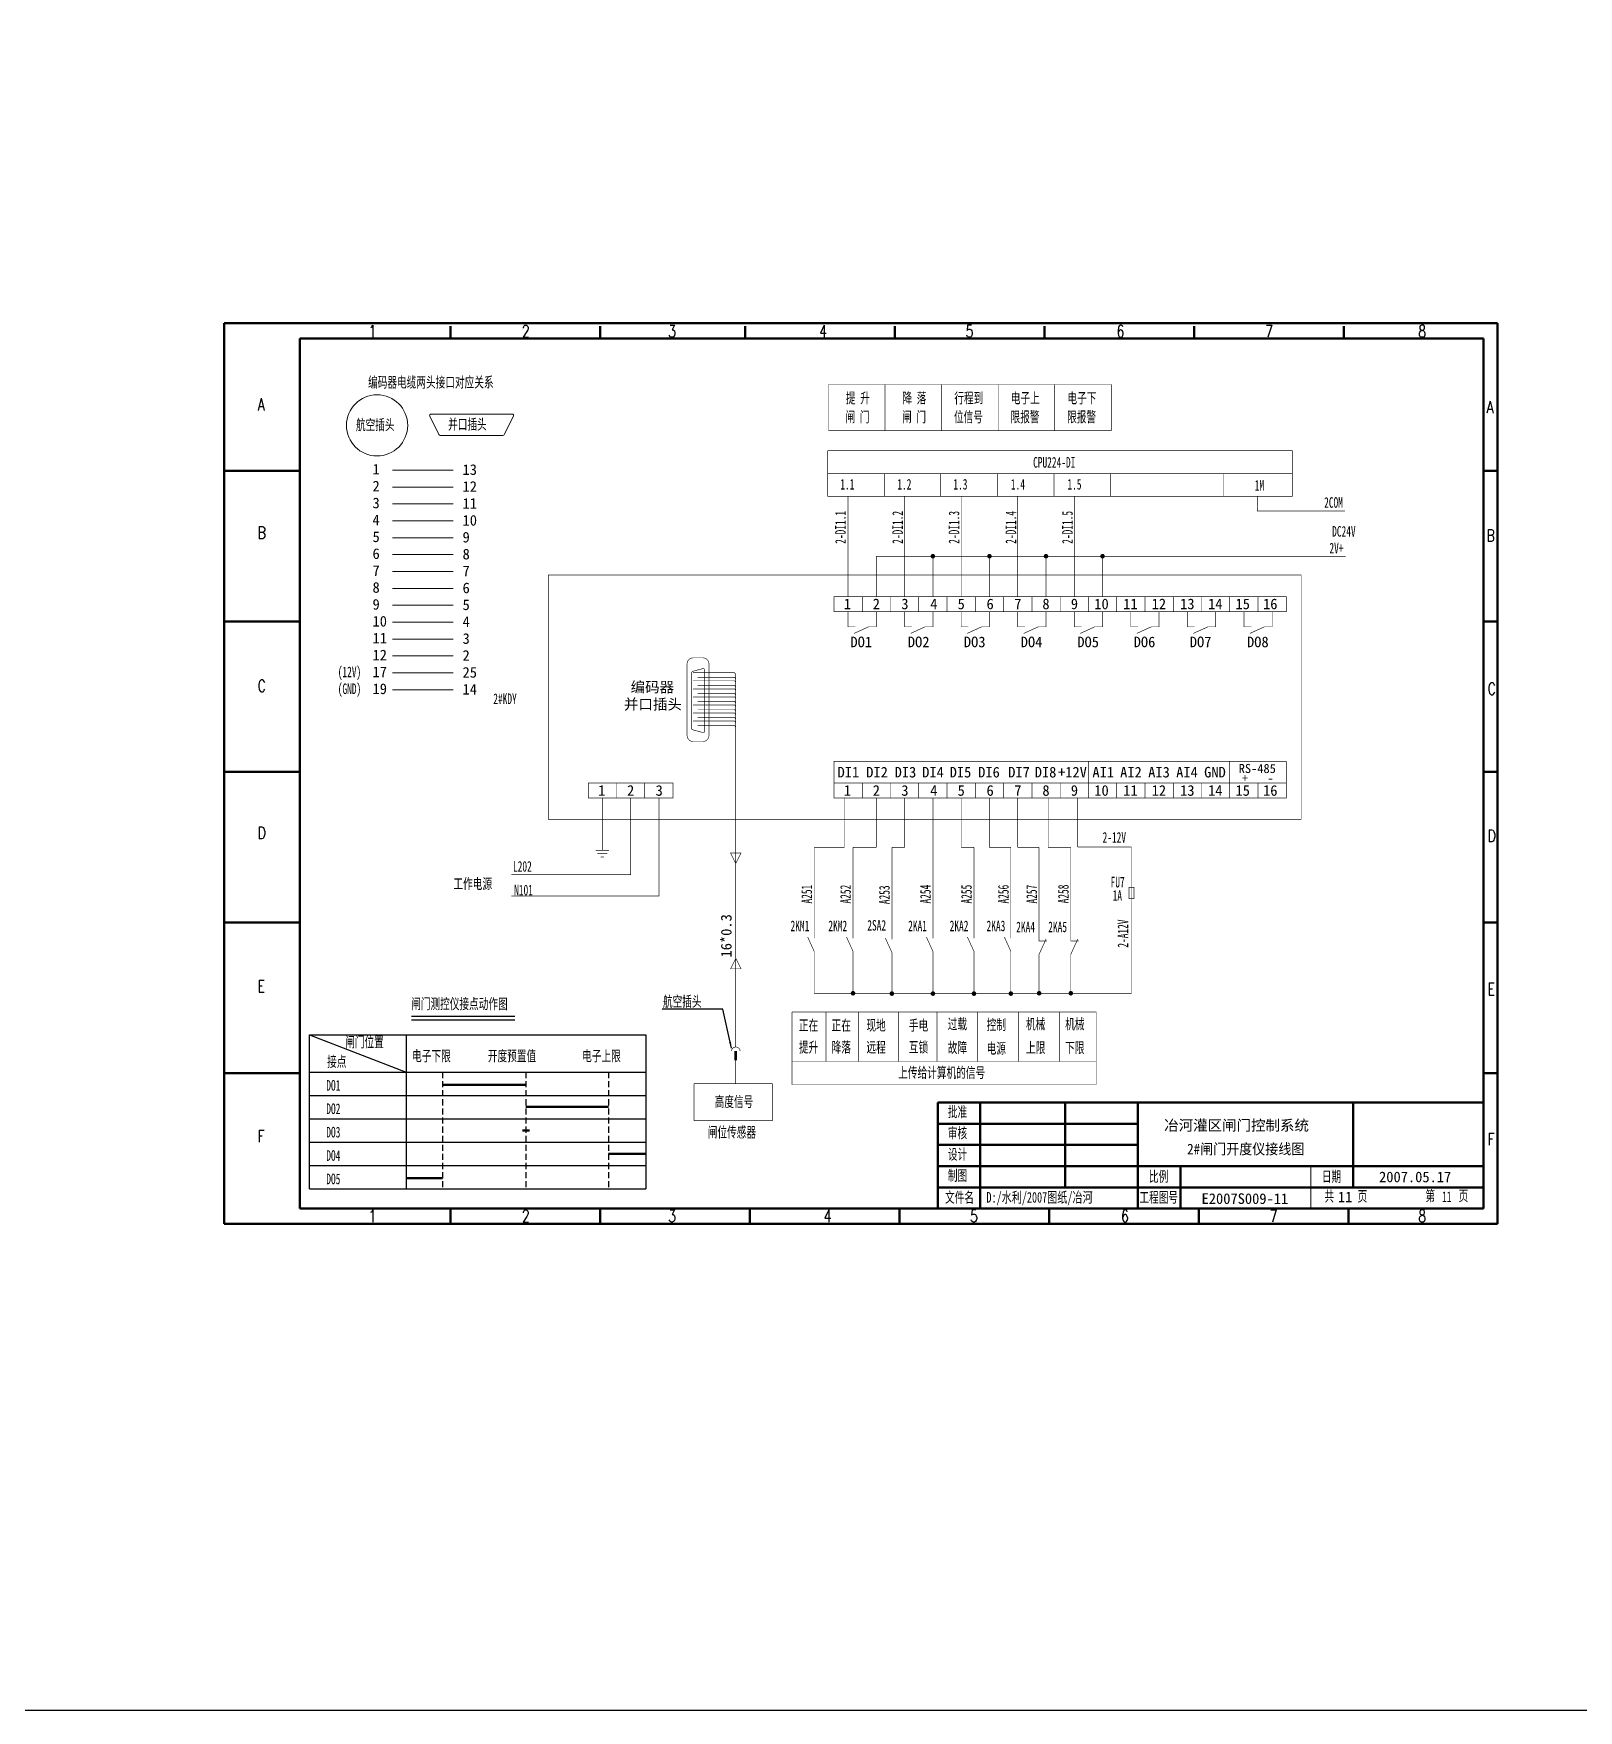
# Model space of a CAD drawing. Header units: millimetres. Extents: x 351 to 10319, y -5939 to 5511.
# Drawn here: x 5284 to 5793, y -4286 to -3733 of the extents above; entities that cross this region are included whole.
import ezdxf
from ezdxf.enums import TextEntityAlignment as Align

# ---------------------------------------------------------------- set-up
doc = ezdxf.new("R2010")
doc.units = ezdxf.units.MM
doc.linetypes.add('DASHED', pattern=[0.75, 0.5, -0.25])
for name, color, linetype in [('40', 7, 'Continuous'), ('41', 7, 'Continuous'), ('DIM', 7, 'Continuous')]:
    doc.layers.add(name, color=color, linetype=linetype)
doc.styles.add('HZ', font='txt.shx', dxfattribs={"width": 0.65, "bigfont": 'hztxt.shx'})
doc.styles.add('song', font='SimSun.ttf', dxfattribs={"width": 0.65})
doc.styles.add('仿宋', font='SIMFANG.TTF', dxfattribs={"width": 0.65})
doc.dimstyles.new('ISO-25', dxfattribs={"dimtxt": 3.5, "dimasz": 2, "dimexe": 1.25, "dimexo": 0.625, "dimtad": 1, "dimtoh": 1, "dimtxsty": 'song', "dimcen": 2.5, "dimadec": 0, "dimazin": 0, "dimtfac": 1, "dimtmove": 0, "dimatfit": 3, "dimfxl": 0, "dimarcsym": 0})

# ---------------------------------------------------------------- blocks, each defined once
blk = doc.blocks.new('动合（常开）触点')
at = {"const_width": 0.202}
for points in [[(-1.09, 2.24), (1.07, -2.52)], [(1.07, 3.97), (1.07, 1.81)], [(1.07, -2.52), (1.07, -4.68)]]:
    blk.add_lwpolyline(points, dxfattribs=at)
at = {"flags": 9}
blk.add_attdef('S', (1.07, 3.97), '', height=0.0000576, dxfattribs=at)
blk = doc.blocks.new('接地')
at = {"const_width": 0.202}
for points in [[(-2.16, 1.08), (2.16, 1.08)], [(-1.62, 0), (1.62, 0)], [(0, 4.32), (0, 1.08)], [(-0.54, -1.08), (0.54, -1.08)]]:
    blk.add_lwpolyline(points, dxfattribs=at)
at = {"flags": 9}
blk.add_attdef('S', (0, 4.32), '', height=0.0000576, dxfattribs=at)
blk = doc.blocks.new('电缆头1')
at = {"const_width": 0.202}
for points in [[(-1.73, 1.44), (1.73, 1.44), (0, -2.02), (-1.73, 1.44)], [(0, 4.32), (0, -4.32)]]:
    blk.add_lwpolyline(points, dxfattribs=at)
at = {"flags": 9}
blk.add_attdef('S', (0, 4.32), '', height=0.0000576, dxfattribs=at)
blk = doc.blocks.new('插头和插座1')
at = {"const_width": 0.202}
blk.add_lwpolyline([(1.01, 1.51, 0.936417), (-1.87, 1.51, 1.067901)], format="xyb", dxfattribs=at)
for points in [[(-0.43, 4.97), (-0.43, 2.86)], [(-0.43, -3.67), (-0.43, -1.51)]]:
    blk.add_lwpolyline(points, dxfattribs=at)
blk.add_solid([(-0.86, 1.51), (0, 1.51), (-0.86, -1.51), (0, -1.51)])
at = {"flags": 9}
blk.add_attdef('S', (-0.43, 4.97), '', height=0.0000576, dxfattribs=at)
blk = doc.blocks.new('熔断器2')
at = {"const_width": 0.202}
for points in [[(-0.86, 1.87), (0.86, 1.87), (0.86, -1.87), (-0.86, -1.87), (-0.86, 1.87)], [(0, 4.32), (0, -4.32)]]:
    blk.add_lwpolyline(points, dxfattribs=at)
at = {"flags": 9}
blk.add_attdef('S', (0, 4.32), '', height=0.0000576, dxfattribs=at)
blk = doc.blocks.new('动断（常闭）触点')
at = {"const_width": 0.202}
for points in [[(-1.15, 3.96), (-1.15, 1.8), (1.44, 1.8)], [(-1.15, -4.68), (-1.15, -2.52), (1.15, 2.52)]]:
    blk.add_lwpolyline(points, dxfattribs=at)
at = {"flags": 9}
blk.add_attdef('S', (-1.15, 3.96), '', height=0.0000576, dxfattribs=at)

msp = doc.modelspace()

# ---------------------------------------------------------------- linework, layer by layer
at = {"color": 0, "lineweight": 50}
for p, q in [((5766.671, -3828.501), (5346.671, -3828.501)), ((5421.307, -3829.468), (5421.307, -3833.473)), ((5470.677, -3829.468), (5470.677, -3833.473)), ((5518.561, -3829.468), (5518.561, -3833.473)), ((5567.931, -3829.468), (5567.931, -3833.473)), ((5617.301, -3829.468), (5617.301, -3833.473)), ((5666.67, -3829.468), (5666.67, -3833.473)), ((5716.04, -3829.468), (5716.04, -3833.473)), ((5371.671, -3877.157), (5346.671, -3877.157)), ((5766.671, -3877.157), (5762.067, -3877.157)), ((5371.671, -3926.819), (5346.671, -3926.819)), ((5766.671, -3926.819), (5762.067, -3926.819)), ((5371.671, -3976.48), (5346.671, -3976.48)), ((5766.233, -3976.48), (5762.067, -3976.48)), ((5371.671, -4026.142), (5346.671, -4026.142)), ((5766.671, -4026.142), (5762.067, -4026.142)), ((5371.671, -4075.803), (5346.671, -4075.803)), ((5766.671, -4075.803), (5762.067, -4075.803)), ((5766.671, -4125.501), (5346.681, -4125.501)), ((5421.307, -4120.503), (5421.307, -4125.464)), ((5470.677, -4120.503), (5470.677, -4125.464)), ((5520.047, -4120.503), (5520.047, -4125.464)), ((5569.417, -4120.503), (5569.417, -4125.464)), ((5618.786, -4120.503), (5618.786, -4125.464)), ((5668.156, -4120.503), (5668.156, -4125.464)), ((5717.526, -4120.503), (5717.526, -4125.464))]:
    msp.add_line(p, q, dxfattribs=at)
at = {"lineweight": 20}
for p, q in [((5414.476, -3859.171), (5417.487, -3865.187)), ((5414.923, -3858.447), (5441.637, -3858.447)), ((5442.084, -3859.171), (5439.074, -3865.187)), ((5438.627, -3865.464), (5417.934, -3865.464)), ((5402.201, -3876.932), (5422.176, -3876.932)), ((5402.201, -3882.504), (5422.176, -3882.504)), ((5402.201, -3888.075), (5422.176, -3888.075)), ((5402.201, -3893.646), (5422.176, -3893.646)), ((5402.201, -3899.218), (5422.176, -3899.218)), ((5402.201, -3904.789), (5422.176, -3904.789)), ((5402.201, -3910.36), (5422.176, -3910.36)), ((5402.201, -3915.932), (5422.176, -3915.932)), ((5402.201, -3921.503), (5422.176, -3921.503)), ((5402.201, -3927.074), (5422.176, -3927.074)), ((5402.201, -3932.646), (5422.176, -3932.646)), ((5402.201, -3938.217), (5422.176, -3938.217)), ((5402.201, -3943.788), (5422.176, -3943.788)), ((5402.201, -3949.36), (5422.176, -3949.36)), ((5705.067, -4106.503), (5705.067, -4120.503))]:
    msp.add_line(p, q, dxfattribs=at)
for p, q in [((5408.464, -4057.014), (5442.583, -4057.014)), ((5408.464, -4058.223), (5442.583, -4058.223)), ((5374.76, -4063.176), (5406.691, -4075.44)), ((5374.76, -4063.176), (5485.703, -4063.176)), ((5374.76, -4114.015), (5374.76, -4063.176)), ((5406.691, -4063.176), (5406.691, -4114.015)), ((5485.703, -4063.176), (5485.703, -4114.015)), ((5374.76, -4075.44), (5485.703, -4075.44)), ((5374.76, -4083.155), (5485.703, -4083.155)), ((5374.76, -4090.87), (5485.703, -4090.87)), ((5374.76, -4098.585), (5485.703, -4098.585)), ((5374.76, -4106.3), (5485.703, -4106.3)), ((5374.76, -4114.015), (5485.703, -4114.015))]:
    msp.add_line(p, q)
at = {"linetype": 'DASHED', "lineweight": 30, "ltscale": 4}
for p, q in [((5418.721, -4075.44), (5418.721, -4114.015)), ((5446.212, -4075.44), (5446.212, -4114.015)), ((5473.433, -4075.44), (5473.433, -4114.015))]:
    msp.add_line(p, q, dxfattribs=at)
at = {"lineweight": 50}
for p, q in [((5418.721, -4079.633), (5446.212, -4079.633)), ((5446.212, -4086.968), (5473.433, -4086.968)), ((5445.029, -4094.727), (5447.363, -4094.727)), ((5473.433, -4102.398), (5485.703, -4102.398)), ((5406.691, -4110.493), (5418.721, -4110.493))]:
    msp.add_line(p, q, dxfattribs=at)
msp.add_lwpolyline([(2031.384, -3179.863), (7052.34, -3179.863), (7052.34, -4286.001), (2031.384, -4286.001)], close=True)
at = {"lineweight": 20, "const_width": 0.2}
for points in [[(5546.014, -3848.677), (5564.667, -3848.677)], [(5546.014, -3848.677), (5546.014, -3863.919)], [(5564.667, -3848.677), (5583.319, -3848.677)], [(5564.667, -3848.677), (5564.667, -3863.919)], [(5564.667, -3848.677), (5564.667, -3863.919)], [(5583.319, -3848.677), (5601.972, -3848.677)], [(5583.319, -3848.677), (5583.319, -3863.919)], [(5583.319, -3848.677), (5583.319, -3863.919)], [(5601.972, -3848.677), (5620.624, -3848.677)], [(5601.972, -3848.677), (5601.972, -3863.919)], [(5601.972, -3848.677), (5601.972, -3863.919)], [(5620.624, -3848.677), (5639.277, -3848.677)], [(5620.624, -3848.677), (5620.624, -3863.919)], [(5620.624, -3848.677), (5620.624, -3863.919)], [(5620.624, -3848.677), (5620.624, -3863.919)], [(5639.277, -3848.677), (5639.277, -3863.919)], [(5639.277, -3848.677), (5639.277, -3863.919)], [(5639.277, -3848.677), (5639.277, -3863.919)], [(5639.277, -3848.677), (5639.277, -3863.919)], [(5546.014, -3863.919), (5564.667, -3863.919)], [(5564.667, -3863.919), (5583.319, -3863.919)], [(5583.319, -3863.919), (5601.972, -3863.919)], [(5601.972, -3863.919), (5620.624, -3863.919)], [(5620.624, -3863.919), (5639.277, -3863.919)], [(5545.738, -3885.606), (5699.014, -3885.606), (5699.014, -3870.55), (5545.738, -3870.55)], [(5545.738, -3885.606), (5545.738, -3870.55)], [(5545.738, -3878.078), (5699.014, -3878.078)], [(5564.391, -3885.606), (5564.391, -3878.078)], [(5583.043, -3885.606), (5583.043, -3878.078)], [(5601.696, -3885.606), (5601.696, -3878.078)], [(5620.348, -3885.606), (5620.348, -3878.078)], [(5639.001, -3885.606), (5639.001, -3878.078)], [(5676.306, -3885.606), (5676.306, -3878.078)], [(5552.464, -3918.623), (5552.464, -3885.606)], [(5571.117, -3918.623), (5571.117, -3885.606)], [(5589.769, -3918.623), (5589.769, -3885.606)], [(5608.422, -3918.623), (5608.422, -3885.606)], [(5687.488, -3885.606), (5687.488, -3890.396), (5716.373, -3890.396)], [(5561.791, -3905.314), (5716.568, -3905.314)], [(5561.791, -3918.623), (5561.791, -3905.314)], [(5580.443, -3918.623), (5580.443, -3905.314)], [(5599.096, -3918.623), (5599.096, -3905.314)], [(5617.748, -3918.623), (5617.748, -3905.314)], [(5636.401, -3918.623), (5636.401, -3905.314)], [(5501.348, -3943.766), (5515.027, -3943.766)], [(5501.348, -3946.421), (5515.027, -3946.421)], [(5502.878, -3945.26), (5515.027, -3945.26)], [(5502.878, -3947.914), (5515.027, -3947.914)], [(5515.027, -3943.766), (5515.425, -3944.269)], [(5515.027, -3945.26), (5515.425, -3945.763)], [(5515.027, -3946.421), (5515.425, -3946.924)], [(5515.027, -3947.914), (5515.425, -3948.417)], [(5515.425, -3944.269), (5515.425, -4028.046)], [(5501.348, -3949.075), (5515.027, -3949.075)], [(5501.348, -3951.73), (5515.027, -3951.73)], [(5501.348, -3954.384), (5515.027, -3954.384)], [(5502.878, -3950.569), (5515.027, -3950.569)], [(5502.878, -3953.224), (5515.027, -3953.224)], [(5515.027, -3949.075), (5515.425, -3949.578)], [(5515.027, -3950.569), (5515.425, -3951.072)], [(5515.027, -3951.73), (5515.425, -3952.233)], [(5515.027, -3953.224), (5515.425, -3953.727)], [(5515.027, -3954.384), (5515.425, -3954.887)], [(5501.348, -3957.039), (5515.027, -3957.039)], [(5501.348, -3959.693), (5515.027, -3959.693)], [(5502.878, -3955.878), (5515.027, -3955.878)], [(5502.878, -3958.533), (5515.027, -3958.533)], [(5515.027, -3955.878), (5515.425, -3956.381)], [(5515.027, -3957.039), (5515.425, -3957.542)], [(5515.027, -3958.533), (5515.425, -3959.036)], [(5515.027, -3959.693), (5515.425, -3960.196)], [(5502.878, -3961.187), (5515.027, -3961.187)], [(5515.027, -3961.187), (5515.425, -3961.69)], [(5547.801, -3980.153), (5547.801, -3972.97), (5697.021, -3972.97)], [(5631.737, -3980.153), (5631.737, -3972.97)], [(5678.369, -3980.153), (5678.369, -3972.97)], [(5697.021, -3980.153), (5697.021, -3972.97)], [(5490.064, -3985.095), (5490.064, -4017.424), (5441.425, -4017.424)], [(5480.738, -3985.095), (5480.738, -4010.309), (5441.435, -4010.309)], [(5471.411, -3985.095), (5471.411, -3999.116)], [(5551.28, -3985.095), (5551.28, -4001.323)], [(5561.791, -3985.095), (5561.791, -4001.323)], [(5571.117, -3985.095), (5571.117, -4001.323)], [(5580.443, -3985.095), (5580.443, -4030.243)], [(5589.769, -3985.095), (5589.769, -4001.323)], [(5599.096, -3985.095), (5599.096, -4001.323)], [(5608.422, -3985.095), (5608.422, -4001.323)], [(5618.455, -3985.095), (5618.455, -4001.323)], [(5645.942, -4001.199), (5645.942, -4049.459), (5541.284, -4049.459)], [(5541.284, -4001.323), (5541.284, -4030.243)], [(5541.284, -4001.323), (5551.28, -4001.323)], [(5554.095, -4001.323), (5561.791, -4001.323)], [(5554.095, -4001.323), (5554.095, -4030.243)], [(5566.906, -4001.323), (5571.117, -4001.323)], [(5566.906, -4001.323), (5566.906, -4028.633)], [(5589.769, -4001.323), (5593.98, -4001.323)], [(5593.98, -4001.323), (5593.98, -4030.243)], [(5599.096, -4001.323), (5606.155, -4001.323)], [(5606.155, -4001.323), (5606.155, -4030.243)], [(5615.481, -4001.323), (5615.481, -4030.243)], [(5625.938, -4001.323), (5625.938, -4030.104)], [(5515.425, -4028.046), (5515.425, -4065.081)], [(5541.284, -4037.805), (5541.284, -4049.583)], [(5554.095, -4037.805), (5554.095, -4049.583)], [(5566.906, -4038.149), (5566.906, -4049.583)], [(5580.443, -4037.805), (5580.443, -4049.583)], [(5593.98, -4037.805), (5593.98, -4049.583)], [(5606.155, -4037.805), (5606.155, -4049.583)], [(5615.481, -4037.805), (5615.481, -4049.583)], [(5625.938, -4037.666), (5625.938, -4049.444)], [(5534, -4055.638), (5534, -4071.969)], [(5545.146, -4055.638), (5545.146, -4071.969)], [(5555.809, -4055.638), (5555.809, -4071.969)], [(5569.068, -4055.638), (5569.068, -4071.969)], [(5581.782, -4055.638), (5581.782, -4071.969)], [(5595.218, -4055.638), (5595.218, -4071.969)], [(5608.633, -4055.638), (5608.633, -4071.969)], [(5622.17, -4055.638), (5622.17, -4071.969)], [(5634.301, -4055.497), (5634.301, -4079.559)], [(5534, -4064.379), (5534, -4071.969), (5634.301, -4071.969)], [(5515.425, -4073.723), (5515.425, -4079.309)], [(5534, -4071.969), (5534, -4079.559), (5634.301, -4079.559)], [(5501.672, -4079.309), (5527.447, -4079.309), (5527.447, -4091.493), (5501.672, -4091.493)]]:
    msp.add_lwpolyline(points, dxfattribs=at)
at = {"lineweight": 9, "const_width": 0.2}
msp.add_lwpolyline([(5627.074, -3918.623), (5627.074, -3885.606)], dxfattribs=at)
at = {"lineweight": 20}
for points, const_width in [([(5580.068, -3905.314, 1), (5580.818, -3905.314, 1)], 0.75), ([(5598.721, -3905.314, 1), (5599.471, -3905.314, 1)], 0.75), ([(5617.373, -3905.314, 1), (5618.123, -3905.314, 1)], 0.75), ([(5636.026, -3905.314, 1), (5636.776, -3905.314, 1)], 0.75), ([(5501.364, -3938.835), (5504.564, -3938.835, -0.4142136), (5506.564, -3940.835), (5506.564, -3964.428, -0.4142136), (5504.564, -3966.428), (5501.364, -3966.428, -0.4142136), (5499.364, -3964.428), (5499.364, -3940.835, -0.4142136)], 0.2), ([(5553.72, -4049.459, 1), (5554.47, -4049.459, 1)], 0.75), ([(5566.531, -4049.583, 1), (5567.281, -4049.583, 1)], 0.75), ([(5580.068, -4049.583, 1), (5580.818, -4049.583, 1)], 0.75), ([(5593.605, -4049.583, 1), (5594.355, -4049.583, 1)], 0.75), ([(5605.78, -4049.583, 1), (5606.53, -4049.583, 1)], 0.75), ([(5615.106, -4049.459, 1), (5615.856, -4049.459, 1)], 0.75), ([(5625.563, -4049.459, 1), (5626.313, -4049.459, 1)], 0.75)]:
    msp.add_lwpolyline(points, format="xyb", close=True, dxfattribs=dict(at, const_width=const_width))
at = {"lineweight": 20, "const_width": 0.2}
for points in [[(5453.58, -3911.516), (5453.58, -3992.136), (5701.923, -3992.136), (5701.923, -3911.516), (5453.58, -3911.516)], [(5547.801, -3918.623), (5557.128, -3918.623), (5557.128, -3923.565), (5547.801, -3923.565), (5547.801, -3918.623)], [(5557.128, -3918.623), (5566.454, -3918.623), (5566.454, -3923.565), (5557.128, -3923.565), (5557.128, -3918.623)], [(5566.454, -3918.623), (5575.78, -3918.623), (5575.78, -3923.565), (5566.454, -3923.565), (5566.454, -3918.623)], [(5575.78, -3918.623), (5585.106, -3918.623), (5585.106, -3923.565), (5575.78, -3923.565), (5575.78, -3918.623)], [(5585.106, -3918.623), (5594.433, -3918.623), (5594.433, -3923.565), (5585.106, -3923.565), (5585.106, -3918.623)], [(5594.433, -3918.623), (5603.759, -3918.623), (5603.759, -3923.565), (5594.433, -3923.565), (5594.433, -3918.623)], [(5603.759, -3918.623), (5613.085, -3918.623), (5613.085, -3923.565), (5603.759, -3923.565), (5603.759, -3918.623)], [(5613.085, -3918.623), (5622.411, -3918.623), (5622.411, -3923.565), (5613.085, -3923.565), (5613.085, -3918.623)], [(5622.411, -3918.623), (5631.737, -3918.623), (5631.737, -3923.565), (5622.411, -3923.565), (5622.411, -3918.623)], [(5631.737, -3918.623), (5641.064, -3918.623), (5641.064, -3923.565), (5631.737, -3923.565), (5631.737, -3918.623)], [(5641.064, -3918.623), (5650.39, -3918.623), (5650.39, -3923.565), (5641.064, -3923.565), (5641.064, -3918.623)], [(5650.39, -3918.623), (5659.716, -3918.623), (5659.716, -3923.565), (5650.39, -3923.565), (5650.39, -3918.623)], [(5659.716, -3918.623), (5669.042, -3918.623), (5669.042, -3923.565), (5659.716, -3923.565), (5659.716, -3918.623)], [(5669.042, -3918.623), (5678.369, -3918.623), (5678.369, -3923.565), (5669.042, -3923.565), (5669.042, -3918.623)], [(5678.369, -3918.623), (5687.695, -3918.623), (5687.695, -3923.565), (5678.369, -3923.565), (5678.369, -3918.623)], [(5687.695, -3918.623), (5697.021, -3918.623), (5697.021, -3923.565), (5687.695, -3923.565), (5687.695, -3918.623)], [(5466.748, -3980.153), (5476.075, -3980.153), (5476.075, -3985.095), (5466.748, -3985.095), (5466.748, -3980.153)], [(5476.075, -3980.153), (5485.401, -3980.153), (5485.401, -3985.095), (5476.075, -3985.095), (5476.075, -3980.153)], [(5485.401, -3980.153), (5494.727, -3980.153), (5494.727, -3985.095), (5485.401, -3985.095), (5485.401, -3980.153)], [(5547.801, -3980.153), (5557.128, -3980.153), (5557.128, -3985.095), (5547.801, -3985.095), (5547.801, -3980.153)], [(5557.128, -3980.153), (5566.454, -3980.153), (5566.454, -3985.095), (5557.128, -3985.095), (5557.128, -3980.153)], [(5566.454, -3980.153), (5575.78, -3980.153), (5575.78, -3985.095), (5566.454, -3985.095), (5566.454, -3980.153)], [(5575.78, -3980.153), (5585.106, -3980.153), (5585.106, -3985.095), (5575.78, -3985.095), (5575.78, -3980.153)], [(5585.106, -3980.153), (5594.433, -3980.153), (5594.433, -3985.095), (5585.106, -3985.095), (5585.106, -3980.153)], [(5594.433, -3980.153), (5603.759, -3980.153), (5603.759, -3985.095), (5594.433, -3985.095), (5594.433, -3980.153)], [(5603.759, -3980.153), (5613.085, -3980.153), (5613.085, -3985.095), (5603.759, -3985.095), (5603.759, -3980.153)], [(5613.085, -3980.153), (5622.411, -3980.153), (5622.411, -3985.095), (5613.085, -3985.095), (5613.085, -3980.153)], [(5622.411, -3980.153), (5631.737, -3980.153), (5631.737, -3985.095), (5622.411, -3985.095), (5622.411, -3980.153)], [(5631.737, -3980.153), (5641.064, -3980.153), (5641.064, -3985.095), (5631.737, -3985.095), (5631.737, -3980.153)], [(5641.064, -3980.153), (5650.39, -3980.153), (5650.39, -3985.095), (5641.064, -3985.095), (5641.064, -3980.153)], [(5650.39, -3980.153), (5659.716, -3980.153), (5659.716, -3985.095), (5650.39, -3985.095), (5650.39, -3980.153)], [(5659.716, -3980.153), (5669.042, -3980.153), (5669.042, -3985.095), (5659.716, -3985.095), (5659.716, -3980.153)], [(5669.042, -3980.153), (5678.369, -3980.153), (5678.369, -3985.095), (5669.042, -3985.095), (5669.042, -3980.153)], [(5678.369, -3980.153), (5687.695, -3980.153), (5687.695, -3985.095), (5678.369, -3985.095), (5678.369, -3980.153)], [(5687.695, -3980.153), (5697.021, -3980.153), (5697.021, -3985.095), (5687.695, -3985.095), (5687.695, -3980.153)]]:
    msp.add_lwpolyline(points, close=True, dxfattribs=at)
at = {"linetype": 'DASHED', "lineweight": 20, "ltscale": 3, "const_width": 0.2}
for points in [[(5552.464, -3923.565), (5552.464, -3928.618)], [(5561.791, -3923.565), (5561.791, -3928.618)], [(5571.117, -3923.565), (5571.117, -3928.618)], [(5580.443, -3923.565), (5580.443, -3928.618)], [(5589.769, -3923.565), (5589.769, -3928.618)], [(5599.096, -3923.565), (5599.096, -3928.618)], [(5608.422, -3923.565), (5608.422, -3928.618)], [(5617.748, -3923.565), (5617.748, -3928.618)], [(5627.074, -3923.565), (5627.074, -3928.618)], [(5636.401, -3923.565), (5636.401, -3928.618)], [(5645.727, -3923.565), (5645.727, -3928.618)], [(5655.053, -3923.565), (5655.053, -3928.618)], [(5664.379, -3923.565), (5664.379, -3928.618)], [(5673.706, -3923.565), (5673.706, -3928.618)], [(5683.032, -3923.565), (5683.032, -3928.618)], [(5692.358, -3923.565), (5692.358, -3928.618)]]:
    msp.add_lwpolyline(points, dxfattribs=at)
at = {"linetype": 'DASHED', "lineweight": 20, "const_width": 0.2}
for points in [[(5552.712, -3928.618), (5552.464, -3928.618)], [(5561.354, -3928.618), (5561.791, -3928.618)], [(5571.364, -3928.618), (5571.117, -3928.618)], [(5580.006, -3928.618), (5580.443, -3928.618)], [(5590.017, -3928.618), (5589.769, -3928.618)], [(5598.659, -3928.618), (5599.096, -3928.618)], [(5608.669, -3928.618), (5608.422, -3928.618)], [(5617.311, -3928.618), (5617.748, -3928.618)], [(5627.322, -3928.618), (5627.074, -3928.618)], [(5635.964, -3928.618), (5636.401, -3928.618)], [(5645.974, -3928.618), (5645.727, -3928.618)], [(5654.616, -3928.618), (5655.053, -3928.618)], [(5664.627, -3928.618), (5664.379, -3928.618)], [(5673.269, -3928.618), (5673.706, -3928.618)], [(5683.279, -3928.618), (5683.032, -3928.618)], [(5691.921, -3928.618), (5692.358, -3928.618)]]:
    msp.add_lwpolyline(points, dxfattribs=at)
at = {"lineweight": 20, "const_width": 0.2}
msp.add_lwpolyline([(5501.218, -3943.283, 0.3394781), (5500.848, -3943.766), (5500.848, -3962.085, 0.3394781), (5501.218, -3962.568), (5504.538, -3963.458, 0.4931188), (5505.168, -3962.975), (5505.168, -3942.877, 0.4931188), (5504.538, -3942.394), (5501.218, -3943.283)], format="xyb", dxfattribs=at)
for points, const_width in [([(5628.189, -3984.972), (5628.189, -4001.199)], 0.2), ([(5608.422, -4001.323), (5615.481, -4001.323)], 0.2), ([(5618.455, -4001.323), (5625.938, -4001.323)], 0.2), ([(5628.189, -4001.199), (5645.942, -4001.199)], 0.2), ([(5566.906, -4029.507), (5566.906, -4028.633)], 0.2), ([(5534, -4055.638), (5634.301, -4055.638)], 0.2), ([(5501.672, -4079.309), (5501.672, -4091.493)], 0.2), ([(5446.212, -4086.968), (5473.433, -4086.968)], 0.5), ([(5445.029, -4094.727), (5447.363, -4094.727)], 0.5), ([(5473.433, -4102.398), (5485.703, -4102.398)], 0.5)]:
    msp.add_lwpolyline(points, dxfattribs=dict(const_width=const_width))
at = {"lineweight": 50, "const_width": 0.5}
for points in [[(5418.721, -4079.633), (5446.212, -4079.633)], [(5406.691, -4110.493), (5418.721, -4110.493)]]:
    msp.add_lwpolyline(points, dxfattribs=at)
at = {"lineweight": 20}
msp.add_circle((5397.108, -3862.166), 10.089, dxfattribs=at)
for centre, start, end in [((5414.923, -3858.947), 90, 206.58241), ((5441.637, -3858.947), 333.41759, 90), ((5417.934, -3864.964), 206.58241, 270), ((5438.627, -3864.964), 270, 333.41759)]:
    msp.add_arc(centre, 0.5, start, end, dxfattribs=at)
at = {"layer": '40', "color": 0, "lineweight": 50}
for p, q in [((5762.067, -3833.51), (5371.671, -3833.51)), ((5762.067, -4120.503), (5762.067, -3833.51)), ((5582.067, -4120.503), (5582.067, -4085.503)), ((5582.067, -4085.503), (5762.067, -4085.503)), ((5596.067, -4120.503), (5596.067, -4085.503)), ((5624.067, -4113.503), (5624.067, -4085.503)), ((5648.067, -4120.503), (5648.067, -4085.503)), ((5719.067, -4113.503), (5719.067, -4085.503)), ((5582.067, -4092.503), (5648.067, -4092.503)), ((5582.067, -4099.503), (5648.067, -4099.503)), ((5582.067, -4106.503), (5762.067, -4106.503)), ((5662.067, -4120.503), (5662.067, -4106.503)), ((5662.067, -4120.503), (5662.067, -4106.503)), ((5719.067, -4113.503), (5719.067, -4106.503)), ((5582.067, -4113.503), (5762.067, -4113.503)), ((5371.669, -4120.503), (5762.067, -4120.503))]:
    msp.add_line(p, q, dxfattribs=at)
at = {"layer": '41', "color": 0, "lineweight": 50}
for p, q in [((5346.671, -3828.501), (5346.671, -4125.502)), ((5766.671, -3828.501), (5766.671, -4125.502)), ((5371.671, -3833.51), (5371.671, -4120.503))]:
    msp.add_line(p, q, dxfattribs=at)

# ---------------------------------------------------------------- block references
at = {"lineweight": 20}
for name, p in [('电缆头1', (5515.425, -4004.653)), ('熔断器2', (5645.942, -4016.363)), ('插头和插座1', (5515.857, -4070.05))]:
    msp.add_blockref(name, p, dxfattribs=at)
for p in [(5616.634, -4034.065), (5627.09, -4034.065)]:
    msp.add_blockref('动断（常闭）触点', p)
at = {"lineweight": 20, "rotation": 180}
msp.add_blockref('电缆头1', (5515.425, -4039.96), dxfattribs=at)
at = {"layer": '40', "linetype": 'DASHED', "lineweight": 20, "ltscale": 10, "rotation": 90}
for p in [(5556.678, -3929.686), (5575.33, -3929.686), (5593.983, -3929.686), (5612.635, -3929.686), (5631.288, -3929.686), (5649.94, -3929.686), (5668.593, -3929.686), (5687.245, -3929.686)]:
    msp.add_blockref('动合（常开）触点', p, dxfattribs=at)
at = {"layer": '40', "lineweight": 20, "ltscale": 10}
for name, p in [('接地', (5471.411, -4003.437)), ('动合（常开）触点', (5540.215, -4033.128)), ('动合（常开）触点', (5553.027, -4033.128)), ('动合（常开）触点', (5565.838, -4033.473)), ('动合（常开）触点', (5579.375, -4033.128)), ('动合（常开）触点', (5592.912, -4033.128)), ('动合（常开）触点', (5605.087, -4033.128))]:
    msp.add_blockref(name, p, dxfattribs=at)

# ---------------------------------------------------------------- texts
at = {"color": 0, "lineweight": 50, "style": 'HZ', "width": 0.75}
for s, p in [('1', (5394.292, -3833.121)), ('2', (5444.853, -3833.121)), ('3', (5493.117, -3833.121)), ('4', (5542.959, -3833.121)), ('5', (5591.222, -3833.121)), ('6', (5641.018, -3833.121)), ('7', (5690.047, -3833.121)), ('8', (5740.563, -3833.121)), ('A', (5357.711, -3857.242)), ('A', (5763.058, -3858.189)), ('B', (5357.711, -3899.536)), ('B', (5763.058, -3900.483)), ('C', (5357.711, -3950.081)), ('C', (5763.433, -3951.028)), ('D', (5357.711, -3998.564)), ('D', (5763.433, -3999.511)), ('E', (5357.711, -4049.109)), ('E', (5763.433, -4050.056)), ('F', (5357.711, -4098.623)), ('F', (5763.433, -4099.57)), ('1', (5394.292, -4124.943)), ('2', (5444.853, -4124.943)), ('3', (5493.117, -4124.943)), ('4', (5544.445, -4124.943)), ('5', (5592.708, -4124.943)), ('6', (5642.504, -4124.943)), ('7', (5691.533, -4124.943)), ('8', (5740.563, -4124.943))]:
    msp.add_text(s, height=4, dxfattribs=at).set_placement(p)
at = {"linetype": 'DASHED', "ltscale": 4, "style": 'song', "width": 0.65}
for s, p in [('编码器电缆两头接口对应关系', (5394.124, -3849.669)), ('提 升', (5551.729, -3854.896)), ('降 落', (5570.382, -3854.896)), ('行程到', (5587.504, -3854.896)), ('电子上', (5606.156, -3854.896)), ('电子下', (5624.808, -3854.896)), ('航空插头', (5390.125, -3863.704)), ('并口插头', (5420.517, -3863.561)), ('闸 门', (5551.615, -3861.103)), ('闸 门', (5570.268, -3861.103)), ('位信号', (5587.39, -3861.103)), ('限报警', (5606.042, -3861.103)), ('限报警', (5624.695, -3861.103)), ('CPU224-DI', (5613.492, -3876.096)), ('1.1', (5549.887, -3883.338)), ('1.2', (5568.702, -3883.338)), ('1.3', (5587.192, -3883.338)), ('1.4', (5606.169, -3883.338)), ('1.5', (5624.822, -3883.338)), ('1M', (5686.581, -3883.715)), ('2COM', (5709.492, -3889.341)), ('DC24V', (5712.139, -3898.866)), ('2V+', (5711.231, -3904.388)), ('(12V)', (5384.127, -3945.22)), ('(GND)', (5384.127, -3950.791)), ('2#KDY', (5435.428, -3954.088)), ('2-12V', (5636.405, -3999.805)), ('L202', (5441.934, -4009.35)), ('工作电源', (5422.285, -4015.077)), ('N101', (5442.317, -4017.169)), ('FU7', (5639.055, -4014.56)), ('1A', (5639.727, -4018.968)), ('2KM1', (5533.482, -4028.985)), ('2KM2', (5545.951, -4028.985)), ('2SA2', (5558.798, -4028.79)), ('2KA1', (5572.285, -4028.985)), ('2KA2', (5585.962, -4028.985)), ('2KA3', (5598.137, -4028.985)), ('2KA4', (5607.922, -4029.349)), ('2KA5', (5618.486, -4029.314)), ('闸门测控仪接点动作图', (5408.332, -4054.675)), ('航空插头', (5491.399, -4053.9)), ('正在', (5536.249, -4061.764)), ('正在', (5547.032, -4061.764)), ('现地', (5558.515, -4061.764)), ('手电', (5572.518, -4061.764)), ('过载', (5585.34, -4061.349)), ('控制', (5598.175, -4061.569)), ('机械', (5611.15, -4061.349)), ('机械', (5624.061, -4061.349)), ('闸门位置', (5386.588, -4067.285)), ('提升', (5536.249, -4068.994)), ('降落', (5547.032, -4068.994)), ('远程', (5558.515, -4068.994)), ('互锁', (5572.518, -4068.994)), ('接点', (5380.626, -4073.715)), ('电子下限', (5408.64, -4071.858)), ('开度预置值', (5433.654, -4071.858)), ('电子上限', (5464.745, -4071.858)), ('故障', (5585.34, -4069.15)), ('电源', (5598.175, -4069.37)), ('上限', (5611.15, -4069.15)), ('下限', (5624.061, -4069.15)), ('上传给计算机的信号', (5569.019, -4077.37)), ('DO1', (5380.354, -4081.587)), ('DO2', (5380.354, -4089.302)), ('高度信号', (5508.447, -4086.958)), ('DO3', (5380.354, -4097.017)), ('闸位传感器', (5506.167, -4097.013)), ('DO4', (5380.354, -4104.732)), ('DO5', (5380.354, -4112.447))]:
    msp.add_text(s, height=3.5, dxfattribs=at).set_placement(p)
at = {"lineweight": 9, "style": 'song', "width": 0.65}
for s, p in [('2-DI1.1', (5551.702, -3901.217)), ('2-DI1.2', (5570.551, -3901.217)), ('2-DI1.3', (5589.146, -3901.217)), ('2-DI1.4', (5607.909, -3901.217)), ('2-DI1.5', (5626.561, -3901.217)), ('A251', (5540.557, -4019.86)), ('A252', (5553.368, -4019.86)), ('A253', (5566.179, -4020.083)), ('A254', (5579.716, -4019.86)), ('A255', (5593.253, -4019.86)), ('A256', (5605.428, -4019.86)), ('A257', (5614.754, -4019.86)), ('A258', (5625.211, -4019.815)), ('2-A12V', (5644.867, -4034.418))]:
    msp.add_text(s, height=3.5, rotation=90, dxfattribs=at).set_placement(p)
at = {"color": 0, "style": 'song'}
msp.add_text('16*0.3', height=3.5, rotation=90, dxfattribs=at).set_placement((5514.021, -4037.663))
at = {"color": 0, "style": 'song', "width": 0.9}
msp.add_text('2#闸门开度仪接线图', height=3.5, dxfattribs=at).set_placement((5664.308, -4102.582))
at = {"layer": '41', "color": 0, "lineweight": 9, "style": 'song'}
for s, height, p in [('1', 3.5, (5395.603, -3878.364)), ('13', 3.5, (5425.298, -3878.507)), ('2', 3.5, (5395.603, -3883.935)), ('12', 3.5, (5425.298, -3884.078)), ('3', 3.5, (5395.603, -3889.506)), ('11', 3.5, (5425.298, -3889.65)), ('4', 3.5, (5395.603, -3895.078)), ('10', 3.5, (5425.298, -3895.221)), ('5', 3.5, (5395.603, -3900.649)), ('9', 3.5, (5425.298, -3900.792)), ('6', 3.5, (5395.603, -3906.22)), ('8', 3.5, (5425.298, -3906.364)), ('7', 3.5, (5395.603, -3911.792)), ('7', 3.5, (5425.298, -3911.935)), ('8', 3.5, (5395.603, -3917.363)), ('6', 3.5, (5425.298, -3917.506)), ('9', 3.5, (5395.603, -3922.934)), ('5', 3.5, (5425.298, -3923.078)), ('1', 3.5, (5551.057, -3922.796)), ('2', 3.5, (5560.602, -3922.796)), ('3', 3.5, (5570.017, -3922.796)), ('4', 3.5, (5579.561, -3922.796)), ('5', 3.5, (5588.587, -3922.796)), ('6', 3.5, (5598.131, -3922.796)), ('7', 3.5, (5607.287, -3922.796)), ('8', 3.5, (5616.556, -3922.796)), ('9', 3.5, (5625.937, -3922.796)), ('10', 3.5, (5633.675, -3922.796)), ('11', 3.5, (5643.22, -3922.796)), ('12', 3.5, (5652.6, -3922.796)), ('13', 3.5, (5661.981, -3922.796)), ('14', 3.5, (5671.197, -3922.796)), ('15', 3.5, (5680.249, -3922.796)), ('16', 3.5, (5689.338, -3922.796)), ('10', 3.5, (5395.603, -3928.506)), ('4', 3.5, (5425.298, -3928.649)), ('11', 3.5, (5395.603, -3934.077)), ('3', 3.5, (5425.298, -3934.22)), ('DO1', 3.5, (5553.238, -3935.335)), ('DO2', 3.5, (5572.183, -3935.335)), ('DO3', 3.5, (5590.663, -3935.335)), ('DO4', 3.5, (5609.41, -3935.335)), ('DO5', 3.5, (5628.082, -3935.335)), ('DO6', 3.5, (5646.665, -3935.335)), ('DO7', 3.5, (5665.181, -3935.335)), ('DO8', 3.5, (5684.047, -3935.335)), ('12', 3.5, (5395.603, -3939.648)), ('2', 3.5, (5425.298, -3939.792)), ('17', 3.5, (5395.603, -3945.22)), ('25', 3.5, (5425.298, -3945.363)), ('19', 3.5, (5395.603, -3950.791)), ('14', 3.5, (5425.298, -3950.934)), ('编码器', 3.5, (5480.742, -3950.223)), ('并口插头', 3.5, (5478.542, -3955.897)), ('DI1', 3.5, (5548.994, -3978.288)), ('DI2', 3.5, (5558.445, -3978.288)), ('DI3', 3.5, (5567.819, -3978.288)), ('DI4', 3.5, (5576.906, -3978.288)), ('DI5', 3.5, (5585.97, -3978.288)), ('DI6', 3.5, (5595.367, -3978.288)), ('DI7', 3.5, (5605.287, -3978.288)), ('DI8', 3.5, (5614.022, -3978.288)), ('+12V', 3.5, (5621.722, -3978.288)), ('AI1', 3.5, (5633.058, -3978.288)), ('AI2', 3.5, (5642.197, -3978.288)), ('AI3', 3.5, (5651.452, -3978.288)), ('AI4', 3.5, (5660.683, -3978.288)), ('GND', 3.5, (5669.91, -3978.288)), ('RS-485', 3, (5681.318, -3976.828)), ('1', 3.5, (5470.004, -3984.327)), ('2', 3.5, (5479.549, -3984.327)), ('3', 3.5, (5488.964, -3984.327)), ('1', 3.5, (5551.057, -3984.327)), ('2', 3.5, (5560.602, -3984.327)), ('3', 3.5, (5570.017, -3984.327)), ('4', 3.5, (5579.561, -3984.327)), ('5', 3.5, (5588.587, -3984.327)), ('6', 3.5, (5598.131, -3984.327)), ('7', 3.5, (5607.287, -3984.327)), ('8', 3.5, (5616.556, -3984.327)), ('9', 3.5, (5625.937, -3984.327)), ('10', 3.5, (5633.675, -3984.327)), ('11', 3.5, (5643.22, -3984.327)), ('12', 3.5, (5652.6, -3984.327)), ('13', 3.5, (5661.981, -3984.327)), ('14', 3.5, (5671.197, -3984.327)), ('15', 3.5, (5680.249, -3984.327)), ('+', 3, (5682.369, -3979.98)), ('16', 3.5, (5689.338, -3984.327)), ('-', 3, (5690.806, -3979.98))]:
    msp.add_text(s, height=height, dxfattribs=at).set_placement(p)
at = {"layer": '41', "color": 0, "lineweight": 20, "style": '仿宋', "width": 0.65}
for s, p in [('批准', (5585.388, -4090.303)), ('审核', (5585.388, -4097.303)), ('设计', (5585.388, -4104.303)), ('制图', (5585.388, -4111.303)), ('比例', (5651.725, -4111.641)), ('日期', (5708.725, -4111.641)), ('文件名', (5584.439, -4118.536)), ('工程图号', (5648.556, -4118.526)), ('共     页', (5709.605, -4118.148)), ('第     页', (5742.909, -4118.013))]:
    msp.add_text(s, height=3.5, dxfattribs=at).set_placement(p)
at = {"layer": '41', "color": 0, "style": 'song'}
for s, p in [('冶河灌区闸门控制系统', (5656.734, -4094.772)), ('2007.05.17', (5727.606, -4111.782)), ('E2007S009-11', (5669.067, -4118.945)), ('11', (5714.04, -4118.379))]:
    msp.add_text(s, height=3.5, dxfattribs=at).set_placement(p)
at = {"layer": '41', "color": 0, "style": 'song', "width": 0.7}
msp.add_text('D:/水利/2007图纸/冶河', height=3.5, dxfattribs=at).set_placement((5598.113, -4118.512))
at = {"layer": 'DIM', "lineweight": 20, "style": '仿宋', "width": 0.65}
msp.add_text('11', height=3.5, dxfattribs=at).set_placement((5749.955, -4118.316), align=Align.CENTER)

# ---------------------------------------------------------------- leaders
at = {"lineweight": 20}
msp.add_leader([(5513.985, -4067.576), (5511.108, -4054.745), (5491.09, -4054.745)], dimstyle='ISO-25', override={"dimgap": 0.625, "dimtad": 0}, dxfattribs=at)

doc.saveas('drawing.dxf')
